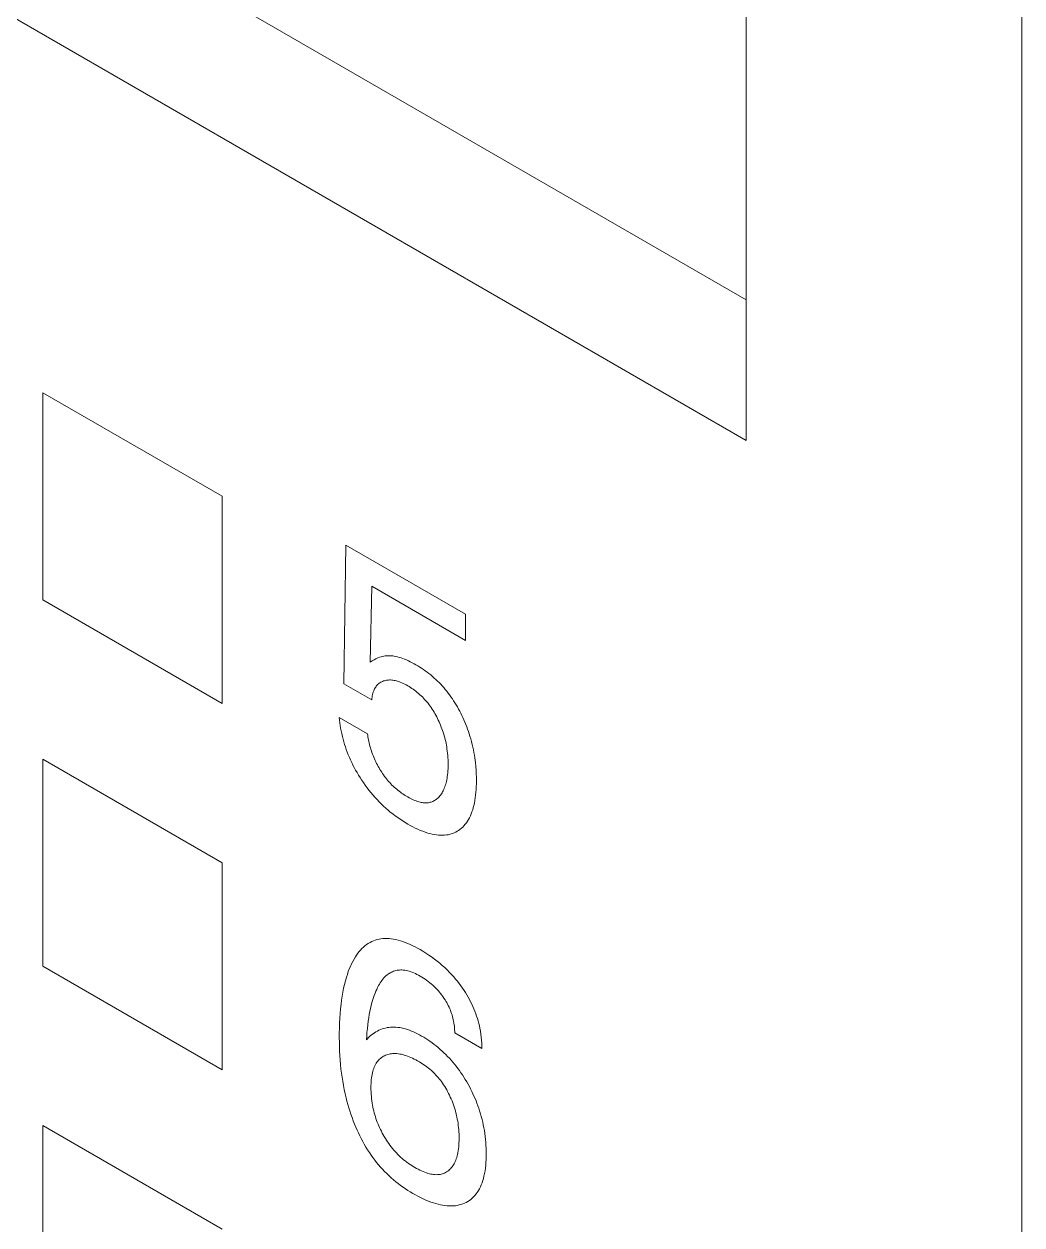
# Model space of a CAD drawing. Header units: inches. Extents: x 67248 to 85686, y -40174 to -31152.
# Drawn here: x 82475.05 to 82480.58, y -33412.64 to -33405.99 of the extents above; entities that cross this region are included whole.
import ezdxf

# ---------------------------------------------------------------- set-up
doc = ezdxf.new("R2010")
doc.units = ezdxf.units.IN
doc.header["$MEASUREMENT"] = 0

# ---------------------------------------------------------------- blocks, each defined once
blk = doc.blocks.new('ET200S')
at = {"lineweight": 0}
for p, q in [((86.7941, -40.491), (86.7941, 24.9925)), ((85.3799, 12.1734), (85.3799, -27.0187)), ((77.4437, -21.7163), (85.3799, -26.2981)), ((85.3799, -27.0187), (77.1775, -22.2831)), ((82.6929, -27.3045), (81.7737, -26.7738)), ((81.7737, -26.7738), (81.7737, -27.8352)), ((82.6929, -28.366), (82.6929, -27.3045)), ((83.318, -28.266), (83.327, -27.5551)), ((83.327, -27.5551), (83.9412, -27.9096)), ((83.4601, -27.7656), (83.4518, -28.1549)), ((83.9412, -28.0433), (83.4601, -27.7656)), ((81.7737, -27.8352), (82.6929, -28.366)), ((83.9412, -27.9096), (83.9412, -28.0433)), ((83.515, -28.1249), (83.5082, -28.1267)), ((83.5221, -28.1234), (83.515, -28.1249)), ((83.5293, -28.1224), (83.5221, -28.1234)), ((83.5366, -28.1217), (83.5293, -28.1224)), ((83.5441, -28.1215), (83.5366, -28.1217)), ((83.5517, -28.1216), (83.5441, -28.1215)), ((83.5595, -28.122), (83.5517, -28.1216)), ((83.5677, -28.1229), (83.5595, -28.122)), ((83.5761, -28.1242), (83.5677, -28.1229)), ((83.5845, -28.1258), (83.5761, -28.1242)), ((83.5931, -28.1278), (83.5845, -28.1258)), ((83.4618, -28.1485), (83.4518, -28.1549)), ((83.4721, -28.1425), (83.4618, -28.1485)), ((83.4814, -28.1375), (83.4721, -28.1425)), ((83.4909, -28.1331), (83.4814, -28.1375)), ((83.4994, -28.1296), (83.4909, -28.1331)), ((83.5082, -28.1267), (83.4994, -28.1296)), ((83.6017, -28.1302), (83.5931, -28.1278)), ((83.6104, -28.1329), (83.6017, -28.1302)), ((83.6191, -28.1359), (83.6104, -28.1329)), ((83.6287, -28.1396), (83.6191, -28.1359)), ((83.6384, -28.1436), (83.6287, -28.1396)), ((83.6481, -28.1479), (83.6384, -28.1436)), ((83.6578, -28.1526), (83.6481, -28.1479)), ((83.6676, -28.1575), (83.6578, -28.1526)), ((83.6773, -28.1628), (83.6676, -28.1575)), ((83.6871, -28.1683), (83.6773, -28.1628)), ((83.6966, -28.1739), (83.6871, -28.1683)), ((83.7061, -28.1798), (83.6966, -28.1739)), ((83.7156, -28.1859), (83.7061, -28.1798)), ((83.7251, -28.1922), (83.7156, -28.1859)), ((83.5258, -28.2497), (83.5308, -28.2484)), ((83.5308, -28.2484), (83.5358, -28.2474)), ((83.5358, -28.2474), (83.541, -28.2467)), ((83.541, -28.2467), (83.5463, -28.2462)), ((83.5463, -28.2462), (83.5517, -28.246)), ((83.5517, -28.246), (83.5571, -28.246)), ((83.5571, -28.246), (83.5628, -28.2464)), ((83.5628, -28.2464), (83.5686, -28.2471)), ((83.5686, -28.2471), (83.5744, -28.248)), ((83.5744, -28.248), (83.5804, -28.2492)), ((83.5804, -28.2492), (83.5864, -28.2506)), ((83.7345, -28.1989), (83.7251, -28.1922)), ((83.7439, -28.2058), (83.7345, -28.1989)), ((83.7533, -28.213), (83.7439, -28.2058)), ((83.7626, -28.2204), (83.7533, -28.213)), ((83.7719, -28.2282), (83.7626, -28.2204)), ((83.7811, -28.2363), (83.7719, -28.2282)), ((83.7894, -28.2439), (83.7811, -28.2363)), ((83.7976, -28.2517), (83.7894, -28.2439)), ((83.4601, -28.348), (83.318, -28.266)), ((83.4661, -28.3142), (83.468, -28.3081)), ((83.468, -28.3081), (83.4702, -28.3021)), ((83.4702, -28.3021), (83.4724, -28.2968)), ((83.4724, -28.2968), (83.4749, -28.2916)), ((83.4749, -28.2916), (83.4776, -28.2868)), ((83.4776, -28.2868), (83.4805, -28.2821)), ((83.4805, -28.2821), (83.4836, -28.2778)), ((83.4836, -28.2778), (83.4869, -28.2737)), ((83.4869, -28.2737), (83.4905, -28.2699)), ((83.4905, -28.2699), (83.4943, -28.2663)), ((83.4943, -28.2663), (83.4983, -28.2631)), ((83.4983, -28.2631), (83.5025, -28.2601)), ((83.5025, -28.2601), (83.5069, -28.2575)), ((83.5069, -28.2575), (83.5114, -28.2551)), ((83.5114, -28.2551), (83.5161, -28.253)), ((83.5161, -28.253), (83.521, -28.2512)), ((83.521, -28.2512), (83.5258, -28.2497)), ((83.5864, -28.2506), (83.5924, -28.2523)), ((83.5924, -28.2523), (83.5985, -28.2543)), ((83.5985, -28.2543), (83.6061, -28.2571)), ((83.6061, -28.2571), (83.6139, -28.2602)), ((83.6139, -28.2602), (83.6216, -28.2637)), ((83.6216, -28.2637), (83.6294, -28.2675)), ((83.6294, -28.2675), (83.6372, -28.2716)), ((83.6372, -28.2716), (83.645, -28.2759)), ((83.645, -28.2759), (83.652, -28.2801)), ((83.652, -28.2801), (83.659, -28.2845)), ((83.659, -28.2845), (83.6661, -28.289)), ((83.6661, -28.289), (83.6731, -28.2939)), ((83.6731, -28.2939), (83.68, -28.2989)), ((83.68, -28.2989), (83.687, -28.3042)), ((83.687, -28.3042), (83.6938, -28.3097)), ((83.6938, -28.3097), (83.7007, -28.3155)), ((83.8057, -28.2598), (83.7976, -28.2517)), ((83.8138, -28.2681), (83.8057, -28.2598)), ((83.8217, -28.2767), (83.8138, -28.2681)), ((83.8295, -28.2854), (83.8217, -28.2767)), ((83.8372, -28.2944), (83.8295, -28.2854)), ((83.8448, -28.3036), (83.8372, -28.2944)), ((83.8522, -28.313), (83.8448, -28.3036)), ((83.4601, -28.348), (83.4608, -28.3409)), ((83.4608, -28.3409), (83.4618, -28.334)), ((83.4618, -28.334), (83.463, -28.3272)), ((83.463, -28.3272), (83.4644, -28.3206)), ((83.4644, -28.3206), (83.4661, -28.3142)), ((83.7007, -28.3155), (83.7075, -28.3215)), ((83.7075, -28.3215), (83.7136, -28.3272)), ((83.7136, -28.3272), (83.7197, -28.3331)), ((83.7197, -28.3331), (83.7257, -28.3393)), ((83.7257, -28.3393), (83.7316, -28.3456)), ((83.7316, -28.3456), (83.7375, -28.3521)), ((83.7375, -28.3521), (83.7432, -28.3588)), ((83.7432, -28.3588), (83.7488, -28.3657)), ((83.7488, -28.3657), (83.7543, -28.3727)), ((83.8595, -28.3226), (83.8522, -28.313)), ((83.8666, -28.3325), (83.8595, -28.3226)), ((83.8735, -28.3425), (83.8666, -28.3325)), ((83.8803, -28.3526), (83.8735, -28.3425)), ((83.8869, -28.363), (83.8803, -28.3526)), ((83.8933, -28.3734), (83.8869, -28.363)), ((83.7543, -28.3727), (83.7596, -28.3799)), ((83.7596, -28.3799), (83.7649, -28.3874)), ((83.7649, -28.3874), (83.77, -28.395)), ((83.77, -28.395), (83.7749, -28.4027)), ((83.7749, -28.4027), (83.7797, -28.4106)), ((83.7797, -28.4106), (83.7843, -28.4186)), ((83.7843, -28.4186), (83.7888, -28.4267)), ((83.7888, -28.4267), (83.7932, -28.4348)), ((83.8995, -28.384), (83.8933, -28.3734)), ((83.9055, -28.3948), (83.8995, -28.384)), ((83.9113, -28.4056), (83.9055, -28.3948)), ((83.917, -28.4164), (83.9113, -28.4056)), ((83.9224, -28.4274), (83.917, -28.4164)), ((83.9279, -28.4391), (83.9224, -28.4274)), ((83.2939, -28.4387), (83.439, -28.5225)), ((83.2939, -28.4387), (83.2952, -28.452)), ((83.2952, -28.452), (83.2967, -28.4656)), ((83.2967, -28.4656), (83.2987, -28.4793)), ((83.2987, -28.4793), (83.3009, -28.4931)), ((83.3009, -28.4931), (83.3035, -28.507)), ((83.7932, -28.4348), (83.7973, -28.443)), ((83.7973, -28.443), (83.8014, -28.4513)), ((83.8014, -28.4513), (83.8055, -28.4602)), ((83.8055, -28.4602), (83.8095, -28.4692)), ((83.8095, -28.4692), (83.8132, -28.4782)), ((83.8132, -28.4782), (83.8168, -28.4872)), ((83.8168, -28.4872), (83.8202, -28.4962)), ((83.9332, -28.4508), (83.9279, -28.4391)), ((83.9382, -28.4626), (83.9332, -28.4508)), ((83.943, -28.4744), (83.9382, -28.4626)), ((83.9476, -28.4862), (83.943, -28.4744)), ((83.952, -28.498), (83.9476, -28.4862)), ((83.3035, -28.507), (83.3064, -28.5211)), ((83.3064, -28.5211), (83.3097, -28.5352)), ((83.3097, -28.5352), (83.3133, -28.5494)), ((83.3133, -28.5494), (83.317, -28.5627)), ((83.4398, -28.5299), (83.439, -28.5225)), ((83.4408, -28.5375), (83.4398, -28.5299)), ((83.442, -28.5452), (83.4408, -28.5375)), ((83.4434, -28.553), (83.442, -28.5452)), ((83.445, -28.5609), (83.4434, -28.553)), ((83.8202, -28.4962), (83.8235, -28.5052)), ((83.8235, -28.5052), (83.8265, -28.5143)), ((83.8265, -28.5143), (83.8293, -28.5233)), ((83.8293, -28.5233), (83.8321, -28.5328)), ((83.8321, -28.5328), (83.8347, -28.5424)), ((83.8347, -28.5424), (83.8371, -28.5519)), ((83.8371, -28.5519), (83.8393, -28.5613)), ((83.9561, -28.5099), (83.952, -28.498)), ((83.96, -28.5217), (83.9561, -28.5099)), ((83.9637, -28.5335), (83.96, -28.5217)), ((83.9679, -28.5477), (83.9637, -28.5335)), ((83.9717, -28.5619), (83.9679, -28.5477)), ((83.317, -28.5627), (83.321, -28.5761)), ((83.321, -28.5761), (83.3253, -28.5894)), ((83.3253, -28.5894), (83.3299, -28.6028)), ((83.3299, -28.6028), (83.3348, -28.6161)), ((83.3348, -28.6161), (83.3401, -28.6294)), ((83.4468, -28.5689), (83.445, -28.5609)), ((83.4487, -28.5769), (83.4468, -28.5689)), ((83.4509, -28.5849), (83.4487, -28.5769)), ((83.4532, -28.593), (83.4509, -28.5849)), ((83.4557, -28.6012), (83.4532, -28.593)), ((83.4584, -28.6093), (83.4557, -28.6012)), ((83.4612, -28.6175), (83.4584, -28.6093)), ((83.4643, -28.6257), (83.4612, -28.6175)), ((83.8393, -28.5613), (83.8413, -28.5707)), ((83.8413, -28.5707), (83.8431, -28.5801)), ((83.8431, -28.5801), (83.8447, -28.5894)), ((83.8447, -28.5894), (83.8461, -28.5986)), ((83.8461, -28.5986), (83.8477, -28.6102)), ((83.8477, -28.6102), (83.849, -28.6217)), ((83.9752, -28.576), (83.9717, -28.5619)), ((83.9784, -28.59), (83.9752, -28.576)), ((83.9814, -28.604), (83.9784, -28.59)), ((83.984, -28.6179), (83.9814, -28.604)), ((83.9864, -28.6317), (83.984, -28.6179)), ((82.6929, -29.1825), (81.7737, -28.6517)), ((81.7737, -28.6517), (81.7737, -29.7132)), ((83.3401, -28.6294), (83.3456, -28.6427)), ((83.3456, -28.6427), (83.3514, -28.6559)), ((83.3514, -28.6559), (83.3576, -28.6691)), ((83.3576, -28.6691), (83.364, -28.6821)), ((83.4674, -28.6339), (83.4643, -28.6257)), ((83.4708, -28.642), (83.4674, -28.6339)), ((83.4743, -28.6502), (83.4708, -28.642)), ((83.478, -28.6583), (83.4743, -28.6502)), ((83.4816, -28.6661), (83.478, -28.6583)), ((83.4855, -28.6738), (83.4816, -28.6661)), ((83.4895, -28.6815), (83.4855, -28.6738)), ((83.849, -28.6217), (83.85, -28.6331)), ((83.85, -28.6331), (83.8508, -28.6443)), ((83.8508, -28.6443), (83.8513, -28.6555)), ((83.8513, -28.6555), (83.8516, -28.6665)), ((83.8516, -28.6665), (83.8517, -28.6774)), ((83.8517, -28.6774), (83.8516, -28.6888)), ((83.9885, -28.6454), (83.9864, -28.6317)), ((83.9917, -28.6695), (83.9885, -28.6454)), ((83.9936, -28.6886), (83.9917, -28.6695)), ((83.364, -28.6821), (83.3708, -28.6951)), ((83.3708, -28.6951), (83.3778, -28.708)), ((83.3778, -28.708), (83.385, -28.7208)), ((83.385, -28.7208), (83.3925, -28.7334)), ((83.3925, -28.7334), (83.4003, -28.7458)), ((83.4936, -28.6892), (83.4895, -28.6815)), ((83.4978, -28.6967), (83.4936, -28.6892)), ((83.5021, -28.7042), (83.4978, -28.6967)), ((83.5066, -28.7116), (83.5021, -28.7042)), ((83.5112, -28.7188), (83.5066, -28.7116)), ((83.516, -28.726), (83.5112, -28.7188)), ((83.5208, -28.733), (83.516, -28.726)), ((83.5258, -28.7399), (83.5208, -28.733)), ((83.5308, -28.7466), (83.5258, -28.7399)), ((83.8476, -28.7412), (83.8462, -28.7504)), ((83.8489, -28.7317), (83.8476, -28.7412)), ((83.8498, -28.7222), (83.8489, -28.7317)), ((83.8507, -28.7112), (83.8498, -28.7222)), ((83.8513, -28.7001), (83.8507, -28.7112)), ((83.8516, -28.6888), (83.8513, -28.7001)), ((83.9951, -28.7075), (83.9936, -28.6886)), ((83.9961, -28.7262), (83.9951, -28.7075)), ((83.9966, -28.7447), (83.9961, -28.7262)), ((83.4003, -28.7458), (83.4082, -28.7581)), ((83.4082, -28.7581), (83.4173, -28.7716)), ((83.4173, -28.7716), (83.4267, -28.7849)), ((83.4267, -28.7849), (83.4362, -28.798)), ((83.4362, -28.798), (83.446, -28.8107)), ((83.536, -28.7532), (83.5308, -28.7466)), ((83.5412, -28.7596), (83.536, -28.7532)), ((83.5466, -28.7659), (83.5412, -28.7596)), ((83.5523, -28.7722), (83.5466, -28.7659)), ((83.5581, -28.7783), (83.5523, -28.7722)), ((83.5639, -28.7843), (83.5581, -28.7783)), ((83.5699, -28.79), (83.5639, -28.7843)), ((83.5759, -28.7956), (83.5699, -28.79)), ((83.582, -28.801), (83.5759, -28.7956)), ((83.5882, -28.8062), (83.582, -28.801)), ((83.8324, -28.8009), (83.8297, -28.8074)), ((83.835, -28.7943), (83.8324, -28.8009)), ((83.8373, -28.7874), (83.835, -28.7943)), ((83.8395, -28.7803), (83.8373, -28.7874)), ((83.8414, -28.7731), (83.8395, -28.7803)), ((83.8432, -28.7657), (83.8414, -28.7731)), ((83.8448, -28.7581), (83.8432, -28.7657)), ((83.8462, -28.7504), (83.8448, -28.7581)), ((83.9955, -28.8073), (83.9962, -28.7927)), ((83.9962, -28.7927), (83.9966, -28.7779)), ((83.9968, -28.7629), (83.9966, -28.7447)), ((83.9966, -28.7779), (83.9968, -28.7629)), ((83.446, -28.8107), (83.456, -28.8232)), ((83.456, -28.8232), (83.4662, -28.8354)), ((83.4662, -28.8354), (83.4766, -28.8473)), ((83.4766, -28.8473), (83.4875, -28.8591)), ((83.4875, -28.8591), (83.4985, -28.8706)), ((83.5944, -28.8112), (83.5882, -28.8062)), ((83.6006, -28.8161), (83.5944, -28.8112)), ((83.6069, -28.8208), (83.6006, -28.8161)), ((83.6132, -28.8253), (83.6069, -28.8208)), ((83.6196, -28.8296), (83.6132, -28.8253)), ((83.6259, -28.8338), (83.6196, -28.8296)), ((83.6323, -28.8378), (83.6259, -28.8338)), ((83.6386, -28.8417), (83.6323, -28.8378)), ((83.645, -28.8454), (83.6386, -28.8417)), ((83.6521, -28.8493), (83.645, -28.8454)), ((83.6592, -28.8531), (83.6521, -28.8493)), ((83.6663, -28.8566), (83.6592, -28.8531)), ((83.6733, -28.8599), (83.6663, -28.8566)), ((83.6804, -28.8629), (83.6733, -28.8599)), ((83.6873, -28.8656), (83.6804, -28.8629)), ((83.7828, -28.8635), (83.7786, -28.8659)), ((83.787, -28.8609), (83.7828, -28.8635)), ((83.7909, -28.8581), (83.787, -28.8609)), ((83.7948, -28.8551), (83.7909, -28.8581)), ((83.7985, -28.8518), (83.7948, -28.8551)), ((83.8021, -28.8484), (83.7985, -28.8518)), ((83.8062, -28.8441), (83.8021, -28.8484)), ((83.8101, -28.8395), (83.8062, -28.8441)), ((83.8138, -28.8347), (83.8101, -28.8395)), ((83.8174, -28.8297), (83.8138, -28.8347)), ((83.8207, -28.8244), (83.8174, -28.8297)), ((83.8239, -28.819), (83.8207, -28.8244)), ((83.8269, -28.8133), (83.8239, -28.819)), ((83.8297, -28.8074), (83.8269, -28.8133)), ((83.9866, -28.8768), (83.9891, -28.8635)), ((83.9891, -28.8635), (83.9912, -28.8498)), ((83.9912, -28.8498), (83.993, -28.8359)), ((83.993, -28.8359), (83.9944, -28.8217)), ((83.9944, -28.8217), (83.9955, -28.8073)), ((83.4985, -28.8706), (83.5097, -28.8818)), ((83.5097, -28.8818), (83.521, -28.8926)), ((83.521, -28.8926), (83.5324, -28.903)), ((83.5324, -28.903), (83.5439, -28.913)), ((83.5439, -28.913), (83.5555, -28.9227)), ((83.5555, -28.9227), (83.5682, -28.9327)), ((83.6942, -28.868), (83.6873, -28.8656)), ((83.7011, -28.8701), (83.6942, -28.868)), ((83.7079, -28.8719), (83.7011, -28.8701)), ((83.7135, -28.8731), (83.7079, -28.8719)), ((83.719, -28.8741), (83.7135, -28.8731)), ((83.7244, -28.8749), (83.719, -28.8741)), ((83.7298, -28.8753), (83.7244, -28.8749)), ((83.7351, -28.8756), (83.7298, -28.8753)), ((83.7404, -28.8756), (83.7351, -28.8756)), ((83.7455, -28.8753), (83.7404, -28.8756)), ((83.7505, -28.8748), (83.7455, -28.8753)), ((83.7555, -28.874), (83.7505, -28.8748)), ((83.7603, -28.8729), (83.7555, -28.874)), ((83.765, -28.8716), (83.7603, -28.8729)), ((83.7697, -28.87), (83.765, -28.8716)), ((83.7742, -28.8681), (83.7697, -28.87)), ((83.7786, -28.8659), (83.7742, -28.8681)), ((83.9702, -28.9324), (83.9742, -28.922)), ((83.9742, -28.922), (83.9778, -28.9111)), ((83.9778, -28.9111), (83.9811, -28.9)), ((83.9811, -28.9), (83.984, -28.8885)), ((83.984, -28.8885), (83.9866, -28.8768)), ((83.5682, -28.9327), (83.5809, -28.9423)), ((83.5809, -28.9423), (83.5936, -28.9515)), ((83.5936, -28.9515), (83.6064, -28.9602)), ((83.6064, -28.9602), (83.6193, -28.9686)), ((83.6193, -28.9686), (83.6321, -28.9766)), ((83.6321, -28.9766), (83.645, -28.9842)), ((83.645, -28.9842), (83.6579, -28.9915)), ((83.9332, -28.993), (83.9394, -28.9858)), ((83.9394, -28.9858), (83.9453, -28.9781)), ((83.9453, -28.9781), (83.9508, -28.9701)), ((83.9508, -28.9701), (83.956, -28.9616)), ((83.956, -28.9616), (83.9611, -28.9523)), ((83.9611, -28.9523), (83.9658, -28.9425)), ((83.9658, -28.9425), (83.9702, -28.9324)), ((83.6579, -28.9915), (83.6708, -28.9984)), ((83.6708, -28.9984), (83.6837, -29.0049)), ((83.6837, -29.0049), (83.6966, -29.011)), ((83.6966, -29.011), (83.7094, -29.0166)), ((83.7094, -29.0166), (83.7221, -29.0217)), ((83.7221, -29.0217), (83.7348, -29.0263)), ((83.7348, -29.0263), (83.7474, -29.0303)), ((83.7474, -29.0303), (83.7587, -29.0335)), ((83.7587, -29.0335), (83.7699, -29.0362)), ((83.7699, -29.0362), (83.781, -29.0384)), ((83.781, -29.0384), (83.792, -29.0401)), ((83.792, -29.0401), (83.8028, -29.0412)), ((83.8028, -29.0412), (83.8134, -29.0418)), ((83.8134, -29.0418), (83.8239, -29.0419)), ((83.8239, -29.0419), (83.8341, -29.0413)), ((83.8341, -29.0413), (83.8428, -29.0404)), ((83.8428, -29.0404), (83.8513, -29.039)), ((83.8513, -29.039), (83.8596, -29.0372)), ((83.8596, -29.0372), (83.8677, -29.0349)), ((83.8677, -29.0349), (83.8757, -29.0322)), ((83.8757, -29.0322), (83.8834, -29.0291)), ((83.8834, -29.0291), (83.8908, -29.0255)), ((83.8908, -29.0255), (83.8981, -29.0216)), ((83.8981, -29.0216), (83.9051, -29.0172)), ((83.9051, -29.0172), (83.9126, -29.0119)), ((83.9126, -29.0119), (83.9198, -29.0061)), ((83.9198, -29.0061), (83.9266, -28.9998)), ((83.9266, -28.9998), (83.9332, -28.993)), ((82.6929, -30.2439), (82.6929, -29.1825)), ((83.4339, -29.602), (83.4257, -29.6083)), ((83.4425, -29.5963), (83.4339, -29.602)), ((83.4514, -29.5911), (83.4425, -29.5963)), ((83.4606, -29.5864), (83.4514, -29.5911)), ((83.4695, -29.5827), (83.4606, -29.5864)), ((83.4786, -29.5794), (83.4695, -29.5827)), ((83.488, -29.5767), (83.4786, -29.5794)), ((83.4977, -29.5745), (83.488, -29.5767)), ((83.5076, -29.5728), (83.4977, -29.5745)), ((83.5177, -29.5717), (83.5076, -29.5728)), ((83.528, -29.5711), (83.5177, -29.5717)), ((83.5386, -29.5711), (83.528, -29.5711)), ((83.5492, -29.5716), (83.5386, -29.5711)), ((83.5601, -29.5726), (83.5492, -29.5716)), ((83.5711, -29.5741), (83.5601, -29.5726)), ((83.5831, -29.5764), (83.5711, -29.5741)), ((83.5952, -29.5793), (83.5831, -29.5764)), ((83.6075, -29.5828), (83.5952, -29.5793)), ((83.6199, -29.5868), (83.6075, -29.5828)), ((83.6323, -29.5913), (83.6199, -29.5868)), ((83.6449, -29.5963), (83.6323, -29.5913)), ((83.6575, -29.6018), (83.6449, -29.5963)), ((83.6701, -29.6077), (83.6575, -29.6018)), ((83.3766, -29.6648), (83.3696, -29.6764)), ((83.3828, -29.6556), (83.3766, -29.6648)), ((83.3892, -29.6467), (83.3828, -29.6556)), ((83.3959, -29.6382), (83.3892, -29.6467)), ((83.4029, -29.63), (83.3959, -29.6382)), ((83.4102, -29.6223), (83.4029, -29.63)), ((83.4178, -29.6151), (83.4102, -29.6223)), ((83.4257, -29.6083), (83.4178, -29.6151)), ((83.6828, -29.6141), (83.6701, -29.6077)), ((83.6955, -29.6208), (83.6828, -29.6141)), ((83.7081, -29.6279), (83.6955, -29.6208)), ((83.723, -29.6366), (83.7081, -29.6279)), ((83.7377, -29.6458), (83.723, -29.6366)), ((83.7525, -29.6555), (83.7377, -29.6458)), ((83.7672, -29.6656), (83.7525, -29.6555)), ((81.7737, -29.7132), (82.6929, -30.2439)), ((83.3508, -29.7138), (83.3452, -29.7271)), ((83.3566, -29.7009), (83.3508, -29.7138)), ((83.3629, -29.6885), (83.3566, -29.7009)), ((83.3696, -29.6764), (83.3629, -29.6885)), ((83.7818, -29.6763), (83.7672, -29.6656)), ((83.7963, -29.6876), (83.7818, -29.6763)), ((83.8092, -29.698), (83.7963, -29.6876)), ((83.822, -29.709), (83.8092, -29.698)), ((83.8346, -29.7203), (83.822, -29.709)), ((83.8471, -29.7322), (83.8346, -29.7203)), ((83.3254, -29.7875), (83.3206, -29.8066)), ((83.3307, -29.7689), (83.3254, -29.7875)), ((83.3352, -29.7546), (83.3307, -29.7689)), ((83.34, -29.7407), (83.3352, -29.7546)), ((83.3452, -29.7271), (83.34, -29.7407)), ((83.5081, -29.7918), (83.5127, -29.7853)), ((83.5127, -29.7853), (83.5175, -29.7792)), ((83.5175, -29.7792), (83.5226, -29.7733)), ((83.5226, -29.7733), (83.5278, -29.7678)), ((83.5278, -29.7678), (83.5333, -29.7626)), ((83.5333, -29.7626), (83.539, -29.7577)), ((83.539, -29.7577), (83.5449, -29.7532)), ((83.5449, -29.7532), (83.5511, -29.749)), ((83.5511, -29.749), (83.5562, -29.746)), ((83.5562, -29.746), (83.5615, -29.7433)), ((83.5615, -29.7433), (83.5669, -29.7409)), ((83.5669, -29.7409), (83.5725, -29.7387)), ((83.5725, -29.7387), (83.5783, -29.7368)), ((83.5783, -29.7368), (83.5841, -29.7352)), ((83.5841, -29.7352), (83.5901, -29.734)), ((83.5901, -29.734), (83.5963, -29.7331)), ((83.5963, -29.7331), (83.6025, -29.7324)), ((83.6025, -29.7324), (83.6089, -29.7322)), ((83.6089, -29.7322), (83.6154, -29.7322)), ((83.6154, -29.7322), (83.622, -29.7327)), ((83.622, -29.7327), (83.6295, -29.7336)), ((83.6295, -29.7336), (83.637, -29.7349)), ((83.637, -29.7349), (83.6447, -29.7366)), ((83.6447, -29.7366), (83.6524, -29.7388)), ((83.6524, -29.7388), (83.6603, -29.7413)), ((83.6603, -29.7413), (83.6682, -29.7441)), ((83.6682, -29.7441), (83.6761, -29.7473)), ((83.6761, -29.7473), (83.6841, -29.7509)), ((83.6841, -29.7509), (83.6921, -29.7547)), ((83.6921, -29.7547), (83.7001, -29.7589)), ((83.7001, -29.7589), (83.7081, -29.7633)), ((83.7081, -29.7633), (83.7166, -29.7683)), ((83.7166, -29.7683), (83.725, -29.7735)), ((83.725, -29.7735), (83.7334, -29.7791)), ((83.7334, -29.7791), (83.7418, -29.7849)), ((83.7418, -29.7849), (83.7501, -29.7911)), ((83.8594, -29.7445), (83.8471, -29.7322)), ((83.8715, -29.7573), (83.8594, -29.7445)), ((83.881, -29.7679), (83.8715, -29.7573)), ((83.8903, -29.7787), (83.881, -29.7679)), ((83.8994, -29.7898), (83.8903, -29.7787)), ((83.3123, -29.8459), (83.3089, -29.8661)), ((83.3162, -29.826), (83.3123, -29.8459)), ((83.3206, -29.8066), (83.3162, -29.826)), ((83.477, -29.8519), (83.4812, -29.8416)), ((83.4812, -29.8416), (83.4857, -29.8316)), ((83.4857, -29.8316), (83.4904, -29.8218)), ((83.4904, -29.8218), (83.4954, -29.8123)), ((83.4954, -29.8123), (83.4995, -29.8053)), ((83.4995, -29.8053), (83.5037, -29.7984)), ((83.5037, -29.7984), (83.5081, -29.7918)), ((83.7501, -29.7911), (83.7584, -29.7976)), ((83.7584, -29.7976), (83.7657, -29.8037)), ((83.7657, -29.8037), (83.773, -29.81)), ((83.773, -29.81), (83.7802, -29.8166)), ((83.7802, -29.8166), (83.7872, -29.8235)), ((83.7872, -29.8235), (83.7942, -29.8307)), ((83.7942, -29.8307), (83.801, -29.8381)), ((83.801, -29.8381), (83.8073, -29.8454)), ((83.8073, -29.8454), (83.8133, -29.8528)), ((83.9083, -29.8013), (83.8994, -29.7898)), ((83.917, -29.8129), (83.9083, -29.8013)), ((83.9254, -29.8249), (83.917, -29.8129)), ((83.9337, -29.8371), (83.9254, -29.8249)), ((83.9409, -29.8484), (83.9337, -29.8371)), ((83.9479, -29.8598), (83.9409, -29.8484)), ((83.3031, -29.9074), (83.3005, -29.9313)), ((83.3058, -29.8866), (83.3031, -29.9074)), ((83.3089, -29.8661), (83.3058, -29.8866)), ((83.4575, -29.9139), (83.4615, -29.8989)), ((83.4615, -29.8989), (83.4658, -29.8841)), ((83.4658, -29.8841), (83.4693, -29.8732)), ((83.4693, -29.8732), (83.473, -29.8624)), ((83.473, -29.8624), (83.477, -29.8519)), ((83.8133, -29.8528), (83.8193, -29.8605)), ((83.8193, -29.8605), (83.825, -29.8684)), ((83.825, -29.8684), (83.8306, -29.8765)), ((83.8306, -29.8765), (83.8359, -29.8848)), ((83.8359, -29.8848), (83.8405, -29.8922)), ((83.8405, -29.8922), (83.8448, -29.8997)), ((83.8448, -29.8997), (83.849, -29.9073)), ((83.849, -29.9073), (83.8529, -29.915)), ((83.9547, -29.8715), (83.9479, -29.8598)), ((83.9612, -29.8832), (83.9547, -29.8715)), ((83.9674, -29.8951), (83.9612, -29.8832)), ((83.9733, -29.9071), (83.9674, -29.8951)), ((83.9789, -29.9192), (83.9733, -29.9071)), ((83.2984, -29.9555), (83.2967, -29.98)), ((83.3005, -29.9313), (83.2984, -29.9555)), ((83.445, -29.9769), (83.4477, -29.9608)), ((83.4477, -29.9608), (83.4506, -29.9449)), ((83.4506, -29.9449), (83.4539, -29.9293)), ((83.4539, -29.9293), (83.4575, -29.9139)), ((83.8529, -29.915), (83.8567, -29.9228)), ((83.8567, -29.9228), (83.8602, -29.9306)), ((83.8602, -29.9306), (83.8635, -29.9384)), ((83.8635, -29.9384), (83.8666, -29.9466)), ((83.8666, -29.9466), (83.8695, -29.9547)), ((83.8695, -29.9547), (83.8721, -29.9628)), ((83.8721, -29.9628), (83.8744, -29.971)), ((83.8744, -29.971), (83.8765, -29.9791)), ((83.9842, -29.9314), (83.9789, -29.9192)), ((83.9892, -29.9438), (83.9842, -29.9314)), ((83.9938, -29.9562), (83.9892, -29.9438)), ((83.9981, -29.9687), (83.9938, -29.9562)), ((84.0021, -29.9812), (83.9981, -29.9687)), ((83.2945, -30.0298), (83.2941, -30.0551)), ((83.2954, -30.0048), (83.2945, -30.0298)), ((83.2967, -29.98), (83.2954, -30.0048)), ((83.4359, -30.052), (83.4378, -30.0329)), ((83.4378, -30.0329), (83.4398, -30.014)), ((83.4398, -30.014), (83.4422, -29.9953)), ((83.4422, -29.9953), (83.445, -29.9769)), ((83.5222, -30.0318), (83.5137, -30.0345)), ((83.531, -30.0296), (83.5222, -30.0318)), ((83.5399, -30.0278), (83.531, -30.0296)), ((83.5485, -30.0265), (83.5399, -30.0278)), ((83.5573, -30.0256), (83.5485, -30.0265)), ((83.5663, -30.0252), (83.5573, -30.0256)), ((83.5754, -30.0252), (83.5663, -30.0252)), ((83.5846, -30.0256), (83.5754, -30.0252)), ((83.594, -30.0265), (83.5846, -30.0256)), ((83.6035, -30.0277), (83.594, -30.0265)), ((83.6131, -30.0295), (83.6035, -30.0277)), ((83.6229, -30.0317), (83.6131, -30.0295)), ((83.6329, -30.0344), (83.6229, -30.0317)), ((83.6431, -30.0375), (83.6329, -30.0344)), ((83.8765, -29.9791), (83.8784, -29.9871)), ((83.8784, -29.9871), (83.88, -29.9952)), ((83.88, -29.9952), (83.8816, -30.0041)), ((83.8816, -30.0041), (83.8829, -30.0129)), ((83.8829, -30.0129), (83.8839, -30.0216)), ((83.8839, -30.0216), (83.8847, -30.0302)), ((83.8847, -30.0302), (83.8852, -30.0386)), ((84.0057, -29.9936), (84.0021, -29.9812)), ((84.0089, -30.006), (84.0057, -29.9936)), ((84.0119, -30.0184), (84.0089, -30.006)), ((84.0145, -30.0307), (84.0119, -30.0184)), ((84.0174, -30.0463), (84.0145, -30.0307)), ((83.2941, -30.0551), (83.2939, -30.0806)), ((83.2939, -30.0806), (83.2942, -30.1029)), ((83.433, -30.0905), (83.4344, -30.0712)), ((83.4378, -30.0848), (83.433, -30.0905)), ((83.4344, -30.0712), (83.4359, -30.052)), ((83.4428, -30.0793), (83.4378, -30.0848)), ((83.4541, -30.0687), (83.4428, -30.0793)), ((83.4668, -30.0589), (83.4541, -30.0687)), ((83.4741, -30.0539), (83.4668, -30.0589)), ((83.4816, -30.0493), (83.4741, -30.0539)), ((83.4894, -30.0451), (83.4816, -30.0493)), ((83.4973, -30.0412), (83.4894, -30.0451)), ((83.5054, -30.0376), (83.4973, -30.0412)), ((83.5137, -30.0345), (83.5054, -30.0376)), ((83.6533, -30.0411), (83.6431, -30.0375)), ((83.6636, -30.0451), (83.6533, -30.0411)), ((83.674, -30.0494), (83.6636, -30.0451)), ((83.6843, -30.0542), (83.674, -30.0494)), ((83.6948, -30.0593), (83.6843, -30.0542)), ((83.7052, -30.0648), (83.6948, -30.0593)), ((83.7157, -30.0706), (83.7052, -30.0648)), ((83.7265, -30.0769), (83.7157, -30.0706)), ((83.7372, -30.0835), (83.7265, -30.0769)), ((83.748, -30.0904), (83.7372, -30.0835)), ((83.7587, -30.0977), (83.748, -30.0904)), ((83.8852, -30.0386), (83.8855, -30.0469)), ((83.8855, -30.0469), (83.8855, -30.0549)), ((84.0246, -30.1352), (83.8855, -30.0549)), ((84.0198, -30.0617), (84.0174, -30.0463)), ((84.0217, -30.077), (84.0198, -30.0617)), ((84.0231, -30.092), (84.0217, -30.077)), ((84.024, -30.1067), (84.0231, -30.092)), ((83.2942, -30.1029), (83.2947, -30.1253)), ((83.2947, -30.1253), (83.2955, -30.148)), ((83.2955, -30.148), (83.2967, -30.1708)), ((83.7694, -30.1053), (83.7587, -30.0977)), ((83.7801, -30.1133), (83.7694, -30.1053)), ((83.7907, -30.1215), (83.7801, -30.1133)), ((83.8012, -30.1302), (83.7907, -30.1215)), ((83.8117, -30.1391), (83.8012, -30.1302)), ((83.8212, -30.1477), (83.8117, -30.1391)), ((83.8307, -30.1565), (83.8212, -30.1477)), ((83.84, -30.1655), (83.8307, -30.1565)), ((84.0245, -30.1211), (84.024, -30.1067)), ((84.0246, -30.1352), (84.0245, -30.1211)), ((83.2967, -30.1708), (83.2982, -30.1938)), ((83.2982, -30.1938), (83.3002, -30.217)), ((83.3002, -30.217), (83.3026, -30.2404)), ((83.4764, -30.223), (83.4797, -30.2166)), ((83.4797, -30.2166), (83.4832, -30.2105)), ((83.4832, -30.2105), (83.4871, -30.2048)), ((83.4871, -30.2048), (83.491, -30.1995)), ((83.491, -30.1995), (83.4953, -30.1945)), ((83.4953, -30.1945), (83.4998, -30.1899)), ((83.4998, -30.1899), (83.5045, -30.1856)), ((83.5045, -30.1856), (83.5094, -30.1816)), ((83.5094, -30.1816), (83.5146, -30.178)), ((83.5146, -30.178), (83.5199, -30.1747)), ((83.5199, -30.1747), (83.5255, -30.1717)), ((83.5255, -30.1717), (83.5311, -30.1691)), ((83.5311, -30.1691), (83.537, -30.1668)), ((83.537, -30.1668), (83.5429, -30.1649)), ((83.5429, -30.1649), (83.5491, -30.1633)), ((83.5491, -30.1633), (83.5554, -30.162)), ((83.5554, -30.162), (83.5618, -30.1611)), ((83.5618, -30.1611), (83.5684, -30.1605)), ((83.5684, -30.1605), (83.5751, -30.1603)), ((83.5751, -30.1603), (83.5822, -30.1604)), ((83.5822, -30.1604), (83.5894, -30.1609)), ((83.5894, -30.1609), (83.5968, -30.1618)), ((83.5968, -30.1618), (83.6042, -30.1629)), ((83.6042, -30.1629), (83.6118, -30.1644)), ((83.6118, -30.1644), (83.6194, -30.1662)), ((83.6194, -30.1662), (83.627, -30.1683)), ((83.627, -30.1683), (83.6347, -30.1707)), ((83.6347, -30.1707), (83.6433, -30.1737)), ((83.6433, -30.1737), (83.652, -30.177)), ((83.652, -30.177), (83.6606, -30.1806)), ((83.6606, -30.1806), (83.6693, -30.1845)), ((83.6693, -30.1845), (83.6781, -30.1887)), ((83.6781, -30.1887), (83.6868, -30.1931)), ((83.6868, -30.1931), (83.6956, -30.1979)), ((83.6956, -30.1979), (83.7044, -30.2029)), ((83.7044, -30.2029), (83.7122, -30.2076)), ((83.7122, -30.2076), (83.72, -30.2125)), ((83.72, -30.2125), (83.7277, -30.2177)), ((83.7277, -30.2177), (83.7355, -30.2231)), ((83.8493, -30.1749), (83.84, -30.1655)), ((83.8584, -30.1845), (83.8493, -30.1749)), ((83.8674, -30.1944), (83.8584, -30.1845)), ((83.8762, -30.2046), (83.8674, -30.1944)), ((83.8849, -30.215), (83.8762, -30.2046)), ((83.8934, -30.2257), (83.8849, -30.215)), ((83.3026, -30.2404), (83.3051, -30.261)), ((83.3051, -30.261), (83.308, -30.2818)), ((83.4592, -30.2857), (83.4605, -30.2765)), ((83.4605, -30.2765), (83.4621, -30.2676)), ((83.4621, -30.2676), (83.464, -30.2589)), ((83.464, -30.2589), (83.466, -30.2512)), ((83.466, -30.2512), (83.4682, -30.2438)), ((83.4682, -30.2438), (83.4707, -30.2366)), ((83.4707, -30.2366), (83.4734, -30.2296)), ((83.4734, -30.2296), (83.4764, -30.223)), ((83.7355, -30.2231), (83.7432, -30.2288)), ((83.7432, -30.2288), (83.7508, -30.2347)), ((83.7508, -30.2347), (83.7584, -30.241)), ((83.7584, -30.241), (83.7659, -30.2475)), ((83.7659, -30.2475), (83.772, -30.2531)), ((83.772, -30.2531), (83.778, -30.2589)), ((83.778, -30.2589), (83.7839, -30.2648)), ((83.7839, -30.2648), (83.7897, -30.271)), ((83.7897, -30.271), (83.7955, -30.2773)), ((83.7955, -30.2773), (83.8011, -30.2838)), ((83.9017, -30.2365), (83.8934, -30.2257)), ((83.9098, -30.2476), (83.9017, -30.2365)), ((83.9177, -30.2589), (83.9098, -30.2476)), ((83.9254, -30.2704), (83.9177, -30.2589)), ((83.9329, -30.282), (83.9254, -30.2704)), ((83.308, -30.2818), (83.3113, -30.3027)), ((83.3113, -30.3027), (83.315, -30.3237)), ((83.315, -30.3237), (83.3191, -30.3449)), ((83.4563, -30.334), (83.4564, -30.3241)), ((83.4564, -30.3453), (83.4563, -30.334)), ((83.4564, -30.3241), (83.4568, -30.3142)), ((83.4568, -30.3142), (83.4573, -30.3045)), ((83.4573, -30.3045), (83.4581, -30.295)), ((83.4581, -30.295), (83.4592, -30.2857)), ((83.8011, -30.2838), (83.8066, -30.2905)), ((83.8066, -30.2905), (83.812, -30.2974)), ((83.812, -30.2974), (83.8173, -30.3044)), ((83.8173, -30.3044), (83.8231, -30.3125)), ((83.8231, -30.3125), (83.8287, -30.3209)), ((83.8287, -30.3209), (83.8342, -30.3293)), ((83.8342, -30.3293), (83.8394, -30.3379)), ((83.8394, -30.3379), (83.8445, -30.3467)), ((83.9401, -30.2938), (83.9329, -30.282)), ((83.9472, -30.3058), (83.9401, -30.2938)), ((83.9541, -30.3179), (83.9472, -30.3058)), ((83.9607, -30.3301), (83.9541, -30.3179)), ((83.967, -30.3421), (83.9607, -30.3301)), ((83.3191, -30.3449), (83.3236, -30.3662)), ((83.3236, -30.3662), (83.3287, -30.3876)), ((83.3287, -30.3876), (83.333, -30.4044)), ((83.4568, -30.3567), (83.4564, -30.3453)), ((83.4574, -30.3682), (83.4568, -30.3567)), ((83.4583, -30.3798), (83.4574, -30.3682)), ((83.4595, -30.3916), (83.4583, -30.3798)), ((83.4609, -30.4035), (83.4595, -30.3916)), ((83.4628, -30.4156), (83.4609, -30.4035)), ((83.8445, -30.3467), (83.8493, -30.3555)), ((83.8493, -30.3555), (83.854, -30.3645)), ((83.854, -30.3645), (83.8585, -30.3735)), ((83.8585, -30.3735), (83.8631, -30.3834)), ((83.8631, -30.3834), (83.8676, -30.3934)), ((83.8676, -30.3934), (83.8718, -30.4034)), ((83.8718, -30.4034), (83.8757, -30.4135)), ((83.973, -30.3542), (83.967, -30.3421)), ((83.9788, -30.3664), (83.973, -30.3542)), ((83.9844, -30.3786), (83.9788, -30.3664)), ((83.9898, -30.3908), (83.9844, -30.3786)), ((83.9949, -30.4031), (83.9898, -30.3908)), ((83.9998, -30.4155), (83.9949, -30.4031)), ((83.333, -30.4044), (83.3375, -30.4212)), ((83.3375, -30.4212), (83.3425, -30.438)), ((83.3425, -30.438), (83.3477, -30.4548)), ((83.3477, -30.4548), (83.3533, -30.4717)), ((83.4644, -30.4251), (83.4628, -30.4156)), ((83.4663, -30.4348), (83.4644, -30.4251)), ((83.4683, -30.4445), (83.4663, -30.4348)), ((83.4706, -30.4542), (83.4683, -30.4445)), ((83.4731, -30.464), (83.4706, -30.4542)), ((83.4759, -30.4738), (83.4731, -30.464)), ((83.8757, -30.4135), (83.8794, -30.4235)), ((83.8794, -30.4235), (83.8828, -30.4336)), ((83.8828, -30.4336), (83.886, -30.4436)), ((83.886, -30.4436), (83.8892, -30.4543)), ((83.8892, -30.4543), (83.8921, -30.465)), ((83.8921, -30.465), (83.8947, -30.4756)), ((84.0044, -30.4278), (83.9998, -30.4155)), ((84.0087, -30.4402), (84.0044, -30.4278)), ((84.0135, -30.4547), (84.0087, -30.4402)), ((84.018, -30.4691), (84.0135, -30.4547)), ((83.3533, -30.4717), (83.3592, -30.4886)), ((83.3592, -30.4886), (83.3655, -30.5055)), ((83.3655, -30.5055), (83.3721, -30.5224)), ((83.3721, -30.5224), (83.3784, -30.5373)), ((83.4788, -30.4837), (83.4759, -30.4738)), ((83.482, -30.4935), (83.4788, -30.4837)), ((83.4853, -30.5029), (83.482, -30.4935)), ((83.4888, -30.5123), (83.4853, -30.5029)), ((83.4925, -30.5217), (83.4888, -30.5123)), ((83.4965, -30.531), (83.4925, -30.5217)), ((83.8947, -30.4756), (83.897, -30.4861)), ((83.897, -30.4861), (83.8991, -30.4966)), ((83.8991, -30.4966), (83.901, -30.5071)), ((83.901, -30.5071), (83.9026, -30.5174)), ((83.9026, -30.5174), (83.9041, -30.5288)), ((84.022, -30.4835), (84.018, -30.4691)), ((84.0258, -30.4979), (84.022, -30.4835)), ((84.0292, -30.5122), (84.0258, -30.4979)), ((84.0323, -30.5264), (84.0292, -30.5122)), ((84.0351, -30.5406), (84.0323, -30.5264)), ((82.6929, -31.0604), (81.7737, -30.5297)), ((81.7737, -30.5297), (81.7737, -31.5912)), ((83.3784, -30.5373), (83.3849, -30.5523)), ((83.3849, -30.5523), (83.3917, -30.5671)), ((83.3917, -30.5671), (83.3989, -30.5819)), ((83.3989, -30.5819), (83.4063, -30.5966)), ((83.5006, -30.5403), (83.4965, -30.531)), ((83.5049, -30.5496), (83.5006, -30.5403)), ((83.5095, -30.5588), (83.5049, -30.5496)), ((83.5142, -30.5679), (83.5095, -30.5588)), ((83.5193, -30.5772), (83.5142, -30.5679)), ((83.5245, -30.5864), (83.5193, -30.5772)), ((83.53, -30.5955), (83.5245, -30.5864)), ((83.9041, -30.5288), (83.9054, -30.5401)), ((83.9054, -30.5401), (83.9064, -30.5513)), ((83.9064, -30.5513), (83.9072, -30.5623)), ((83.9072, -30.5623), (83.9077, -30.5733)), ((83.9077, -30.5733), (83.908, -30.5841)), ((83.908, -30.5841), (83.9081, -30.5948)), ((84.0376, -30.5546), (84.0351, -30.5406)), ((84.0399, -30.57), (84.0376, -30.5546)), ((84.0419, -30.5852), (84.0399, -30.57)), ((84.0436, -30.6002), (84.0419, -30.5852)), ((83.4063, -30.5966), (83.4141, -30.6111)), ((83.4141, -30.6111), (83.4221, -30.6255)), ((83.4221, -30.6255), (83.4305, -30.6397)), ((83.4305, -30.6397), (83.4391, -30.6537)), ((83.5356, -30.6045), (83.53, -30.5955)), ((83.5414, -30.6133), (83.5356, -30.6045)), ((83.5474, -30.6219), (83.5414, -30.6133)), ((83.5536, -30.6304), (83.5474, -30.6219)), ((83.5599, -30.6387), (83.5536, -30.6304)), ((83.5664, -30.6469), (83.5599, -30.6387)), ((83.5732, -30.6548), (83.5664, -30.6469)), ((83.9049, -30.6494), (83.9035, -30.6597)), ((83.9061, -30.6389), (83.9049, -30.6494)), ((83.907, -30.6281), (83.9061, -30.6389)), ((83.9076, -30.6172), (83.907, -30.6281)), ((83.908, -30.6061), (83.9076, -30.6172)), ((83.9081, -30.5948), (83.908, -30.6061)), ((84.0449, -30.6152), (84.0436, -30.6002)), ((84.0459, -30.6299), (84.0449, -30.6152)), ((84.0466, -30.6446), (84.0459, -30.6299)), ((84.047, -30.6591), (84.0466, -30.6446)), ((83.4391, -30.6537), (83.4481, -30.6675)), ((83.4481, -30.6675), (83.457, -30.6806)), ((83.457, -30.6806), (83.4662, -30.6935)), ((83.4662, -30.6935), (83.4757, -30.7061)), ((83.4757, -30.7061), (83.4854, -30.7184)), ((83.58, -30.6625), (83.5732, -30.6548)), ((83.587, -30.67), (83.58, -30.6625)), ((83.594, -30.6773), (83.587, -30.67)), ((83.6012, -30.6843), (83.594, -30.6773)), ((83.6084, -30.691), (83.6012, -30.6843)), ((83.6158, -30.6976), (83.6084, -30.691)), ((83.6239, -30.7044), (83.6158, -30.6976)), ((83.6321, -30.711), (83.6239, -30.7044)), ((83.6403, -30.7173), (83.6321, -30.711)), ((83.8913, -30.7065), (83.8886, -30.7132)), ((83.8938, -30.6996), (83.8913, -30.7065)), ((83.8961, -30.6924), (83.8938, -30.6996)), ((83.8982, -30.6851), (83.8961, -30.6924)), ((83.9, -30.6775), (83.8982, -30.6851)), ((83.9017, -30.6698), (83.9, -30.6775)), ((83.9035, -30.6597), (83.9017, -30.6698)), ((84.0457, -30.7186), (84.0465, -30.7038)), ((84.0465, -30.7038), (84.047, -30.6887)), ((84.0472, -30.6734), (84.047, -30.6591)), ((84.047, -30.6887), (84.0472, -30.6734)), ((83.4854, -30.7184), (83.4954, -30.7304)), ((83.4954, -30.7304), (83.5055, -30.7421)), ((83.5055, -30.7421), (83.5158, -30.7535)), ((83.5158, -30.7535), (83.5262, -30.7646)), ((83.5262, -30.7646), (83.5368, -30.7753)), ((83.6485, -30.7233), (83.6403, -30.7173)), ((83.6568, -30.729), (83.6485, -30.7233)), ((83.6652, -30.7344), (83.6568, -30.729)), ((83.6735, -30.7396), (83.6652, -30.7344)), ((83.6818, -30.7446), (83.6735, -30.7396)), ((83.6903, -30.7493), (83.6818, -30.7446)), ((83.6987, -30.7538), (83.6903, -30.7493)), ((83.7071, -30.7581), (83.6987, -30.7538)), ((83.7155, -30.762), (83.7071, -30.7581)), ((83.7239, -30.7656), (83.7155, -30.762)), ((83.7322, -30.7689), (83.7239, -30.7656)), ((83.7404, -30.7718), (83.7322, -30.7689)), ((83.7487, -30.7744), (83.7404, -30.7718)), ((83.8331, -30.7727), (83.8277, -30.7749)), ((83.8383, -30.7702), (83.8331, -30.7727)), ((83.8433, -30.7674), (83.8383, -30.7702)), ((83.8502, -30.7628), (83.8433, -30.7674)), ((83.8549, -30.7592), (83.8502, -30.7628)), ((83.8595, -30.7552), (83.8549, -30.7592)), ((83.8638, -30.751), (83.8595, -30.7552)), ((83.868, -30.7465), (83.8638, -30.751)), ((83.8719, -30.7417), (83.868, -30.7465)), ((83.8756, -30.7367), (83.8719, -30.7417)), ((83.8791, -30.7314), (83.8756, -30.7367)), ((83.8824, -30.7258), (83.8791, -30.7314)), ((83.8856, -30.7196), (83.8824, -30.7258)), ((83.8886, -30.7132), (83.8856, -30.7196)), ((84.0386, -30.7753), (84.041, -30.7616)), ((84.041, -30.7616), (84.0429, -30.7476)), ((84.0429, -30.7476), (84.0445, -30.7332)), ((84.0445, -30.7332), (84.0457, -30.7186)), ((83.5368, -30.7753), (83.5475, -30.7857)), ((83.5475, -30.7857), (83.5595, -30.7967)), ((83.5595, -30.7967), (83.5715, -30.8072)), ((83.5715, -30.8072), (83.5837, -30.8173)), ((83.5837, -30.8173), (83.596, -30.827)), ((83.596, -30.827), (83.6083, -30.8362)), ((83.756, -30.7764), (83.7487, -30.7744)), ((83.7633, -30.778), (83.756, -30.7764)), ((83.7705, -30.7793), (83.7633, -30.778)), ((83.7776, -30.7803), (83.7705, -30.7793)), ((83.7846, -30.7809), (83.7776, -30.7803)), ((83.7915, -30.7812), (83.7846, -30.7809)), ((83.7982, -30.781), (83.7915, -30.7812)), ((83.8048, -30.7805), (83.7982, -30.781)), ((83.8107, -30.7796), (83.8048, -30.7805)), ((83.8166, -30.7784), (83.8107, -30.7796)), ((83.8222, -30.7768), (83.8166, -30.7784)), ((83.8277, -30.7749), (83.8222, -30.7768)), ((84.0174, -30.8439), (84.0218, -30.8336)), ((84.0218, -30.8336), (84.0259, -30.8229)), ((84.0259, -30.8229), (84.0295, -30.8119)), ((84.0295, -30.8119), (84.0328, -30.8004)), ((84.0328, -30.8004), (84.0358, -30.7887)), ((84.0358, -30.7887), (84.0386, -30.7753)), ((83.6083, -30.8362), (83.6207, -30.8451)), ((83.6207, -30.8451), (83.6331, -30.8536)), ((83.6331, -30.8536), (83.6456, -30.8617)), ((83.6456, -30.8617), (83.6581, -30.8695)), ((83.6581, -30.8695), (83.6706, -30.8769)), ((83.6706, -30.8769), (83.684, -30.8846)), ((83.684, -30.8846), (83.6974, -30.8919)), ((83.6974, -30.8919), (83.7108, -30.8987)), ((83.9758, -30.9016), (83.9828, -30.8949)), ((83.9828, -30.8949), (83.9894, -30.8878)), ((83.9894, -30.8878), (83.9957, -30.8801)), ((83.9957, -30.8801), (84.0016, -30.872)), ((84.0016, -30.872), (84.0072, -30.8631)), ((84.0072, -30.8631), (84.0125, -30.8537)), ((84.0125, -30.8537), (84.0174, -30.8439)), ((83.7108, -30.8987), (83.7242, -30.9051)), ((83.7242, -30.9051), (83.7375, -30.9111)), ((83.7375, -30.9111), (83.7508, -30.9166)), ((83.7508, -30.9166), (83.764, -30.9216)), ((83.764, -30.9216), (83.7772, -30.9261)), ((83.7772, -30.9261), (83.789, -30.9297)), ((83.789, -30.9297), (83.8007, -30.9328)), ((83.8007, -30.9328), (83.8124, -30.9356)), ((83.8124, -30.9356), (83.8239, -30.9378)), ((83.8239, -30.9378), (83.8353, -30.9395)), ((83.8353, -30.9395), (83.8465, -30.9407)), ((83.8465, -30.9407), (83.8576, -30.9414)), ((83.8576, -30.9414), (83.8685, -30.9415)), ((83.8685, -30.9415), (83.8788, -30.941)), ((83.8788, -30.941), (83.8889, -30.9401)), ((83.8889, -30.9401), (83.8988, -30.9386)), ((83.8988, -30.9386), (83.9084, -30.9366)), ((83.9084, -30.9366), (83.9179, -30.934)), ((83.9179, -30.934), (83.927, -30.9309)), ((83.927, -30.9309), (83.9359, -30.9273)), ((83.9359, -30.9273), (83.9446, -30.9232)), ((83.9446, -30.9232), (83.9528, -30.9185)), ((83.9528, -30.9185), (83.9608, -30.9134)), ((83.9608, -30.9134), (83.9685, -30.9077)), ((83.9685, -30.9077), (83.9758, -30.9016))]:
    blk.add_line(p, q, dxfattribs=at)

msp = doc.modelspace()

# ---------------------------------------------------------------- block references
at = {"xscale": 1.08, "yscale": 1.08, "zscale": 1.08}
msp.add_blockref('ET200S', (82386.8397, -33379.1174, 0.3325), dxfattribs=at)

doc.saveas('drawing.dxf')
